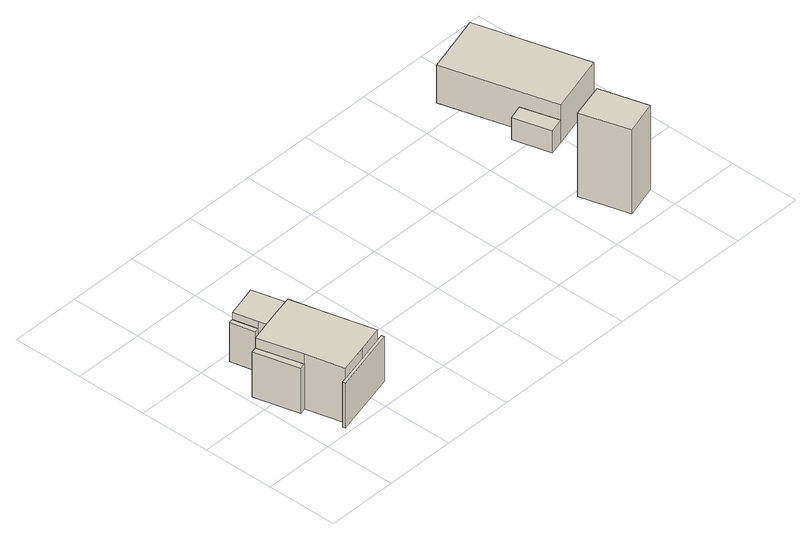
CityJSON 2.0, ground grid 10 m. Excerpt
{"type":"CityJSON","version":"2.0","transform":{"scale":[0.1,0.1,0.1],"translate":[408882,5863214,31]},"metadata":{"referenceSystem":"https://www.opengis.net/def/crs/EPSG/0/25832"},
"CityObjects":{
"building1":{"type":"Building","attributes":{"Gemeindeschluessel":"03454033","AbsoluteHoehe":"31.638","MittlereTraufHoehe":"39.127","Firsthoehe":"41.475","function":"31001_1000","roofType":"5000","measuredHeight":9.84},"address":[{"country":"Germany","locality":"Lorup","thoroughfareNumber":"7","thoroughfareName":"Am Walde"}],"children":["building1-1","building1-2","building1-3","building1-4","building1-5"],"geometry":[{"type":"MultiSurface","lod":"1","boundaries":[[[0,1,2,3,4,5,6,7,8,9]],[[10,11,12,13,14,15,16,17,18,19]],[[8,20,21,9]],[[11,10,8,7]],[[6,22,23,7]],[[13,12,6,5]],[[14,13,5,4]],[[3,24,25,4]],[[2,26,27,24,3]],[[1,28,29,2]],[[18,17,1,0]],[[9,21,30,0]],[[20,10,19,21]],[[22,12,11,23]],[[24,15,14,25]],[[26,16,31,27]],[[31,15,24,27]],[[28,17,16,29]],[[19,18,30,21]]]}]},
"building1-1":{"type":"BuildingPart","attributes":{"BezugspunktDach":"2200","AbsoluteHoehe":"31.638","MittlereTraufHoehe":"38.364","Firsthoehe":"38.364","measuredHeight":6.72},"parents":["building1"],"geometry":[{"type":"MultiSurface","lod":"1","boundaries":[[[32,33,34,30,20,35]],[[10,18,36,37,38,39]],[[10,39,35,20]],[[36,18,30,34]],[[37,36,34,33]],[[38,37,33,32]],[[39,38,32,35]],[[21,19,10,20]],[[30,18,19,21]]]}]},
"building1-2":{"type":"BuildingPart","attributes":{"AbsoluteHoehe":"31.638","MittlereTraufHoehe":"37.523","Firsthoehe":"37.523","roofType":"1000","measuredHeight":5.88},"parents":["building1"],"geometry":[{"type":"MultiSurface","lod":"1","boundaries":[[[40,41,42,43]],[[44,45,46,47]],[[44,47,43,42]],[[46,45,41,40]],[[47,46,40,43]],[[45,44,42,41]]]}]},
"building1-3":{"type":"BuildingPart","attributes":{"AbsoluteHoehe":"31.638","MittlereTraufHoehe":"38.284","Firsthoehe":"39.494","roofType":"3100","measuredHeight":7.86},"parents":["building1"],"geometry":[{"type":"MultiSurface","lod":"1","boundaries":[[[25,27,48,49,50,51,52]],[[44,53,54,55,31,14,45]],[[51,42,41,52]],[[53,44,51,50]],[[54,53,50,49]],[[55,54,49,48]],[[26,29,56,48]],[[45,14,25,52]],[[42,44,45,41]],[[27,31,16,26]],[[29,16,55,56]],[[25,14,15,24]],[[24,15,31,27]]]}]},
"building1-4":{"type":"BuildingPart","attributes":{"AbsoluteHoehe":"31.638","MittlereTraufHoehe":"38.364","Firsthoehe":"38.364","roofType":"1000","measuredHeight":6.72},"parents":["building1"],"geometry":[{"type":"MultiSurface","lod":"1","boundaries":[[[57,23,22,58]],[[12,11,59,60]],[[12,60,58,22]],[[59,11,23,57]],[[60,59,57,58]],[[11,12,22,23]]]}]},
"building1-5":{"type":"BuildingPart","attributes":{"AbsoluteHoehe":"31.638","MittlereTraufHoehe":"38.364","Firsthoehe":"38.364","roofType":"1000","measuredHeight":6.72},"parents":["building1"],"geometry":[{"type":"MultiSurface","lod":"1","boundaries":[[[28,61,56,29]],[[55,62,17,16]],[[62,55,56,61]],[[17,62,61,28]],[[55,16,29,56]],[[16,17,28,29]]]}]},
"building2":{"type":"Building","attributes":{"Gemeindeschluessel":"03454033","AbsoluteHoehe":"31.491","MittlereTraufHoehe":"44.25","Firsthoehe":"44.25","function":"31001_2000","roofType":"1000","measuredHeight":12.76},"address":[{"country":"Germany","locality":"Lorup"}],"geometry":[{"type":"MultiSurface","lod":"1","boundaries":[[[63,64,65,66]],[[67,68,69,70]],[[67,70,66,65]],[[68,67,65,64]],[[69,68,64,63]],[[70,69,63,66]]]}]},
"building3":{"type":"Building","attributes":{"Gemeindeschluessel":"03454033","AbsoluteHoehe":"31.509","MittlereTraufHoehe":"34.858","Firsthoehe":"39.486","function":"31001_1000","roofType":"3100","measuredHeight":7.98},"address":[{"country":"Germany","locality":"Lorup","thoroughfareNumber":"1","thoroughfareName":"Am Walde"}],"children":["building3-1"],"geometry":[{"type":"MultiSurface","lod":"1","boundaries":[[[71,72,73,74]],[[75,76,77,78]],[[75,78,74,73]],[[76,75,73,72]],[[71,77,79,80,81,72]],[[78,77,71,74]],[[80,79,76,81]]]}]},
"building3-1":{"type":"BuildingPart","attributes":{"AbsoluteHoehe":"31.509","MittlereTraufHoehe":"34.858","Firsthoehe":"34.858","roofType":"1000","measuredHeight":3.35},"parents":["building3"],"geometry":[{"type":"MultiSurface","lod":"1","boundaries":[[[82,81,80,83]],[[79,76,84,85]],[[79,85,83,80]],[[84,76,81,82]],[[85,84,82,83]],[[76,79,80,81]]]}]}
},
"vertices":[
[122,33,89],[103,108,89],[93,148,89],[68,142,89],[56,139,89],[40,135,89],[15,128,89],[32,66,89],[45,13,89],[84,23,89],[45,13,6],[32,66,6],[15,128,6],[40,135,6],[56,139,6],[68,142,6],[93,148,6],[103,108,6],[122,33,6],[84,23,6],[45,13,74],[84,23,74],[15,128,74],[32,66,74],[68,142,76],[56,139,76],[93,148,76],[79,145,76],[103,108,74],[93,148,74],[122,33,74],[79,145,6],
[38,7,74],[132,31,74],[131,35,74],[37,11,74],[131,35,6],[132,31,6],[38,7,6],[37,11,6],
[45,155,65],[51,157,65],[43,190,65],[37,189,65],[43,190,6],[51,157,6],[45,155,6],[37,189,6],
[101,151,76],[88,202,76],[66,196,76],[43,190,76],[51,157,76],[66,196,6],[88,202,6],[101,151,6],[101,151,74],
[23,63,74],[7,126,74],[23,63,6],[7,126,6],
[112,110,74],[112,110,6],
[534,93,132],[553,25,132],[601,39,132],[582,106,132],[601,39,5],[553,25,5],[534,93,5],[582,106,5],
[550,330,62],[594,174,62],[677,198,62],[634,354,62],[677,198,5],[594,174,5],[550,330,5],[634,354,5],[579,226,5],[579,226,39],[594,174,39],
[573,168,39],[559,220,39],[573,168,5],[559,220,5]
]}
